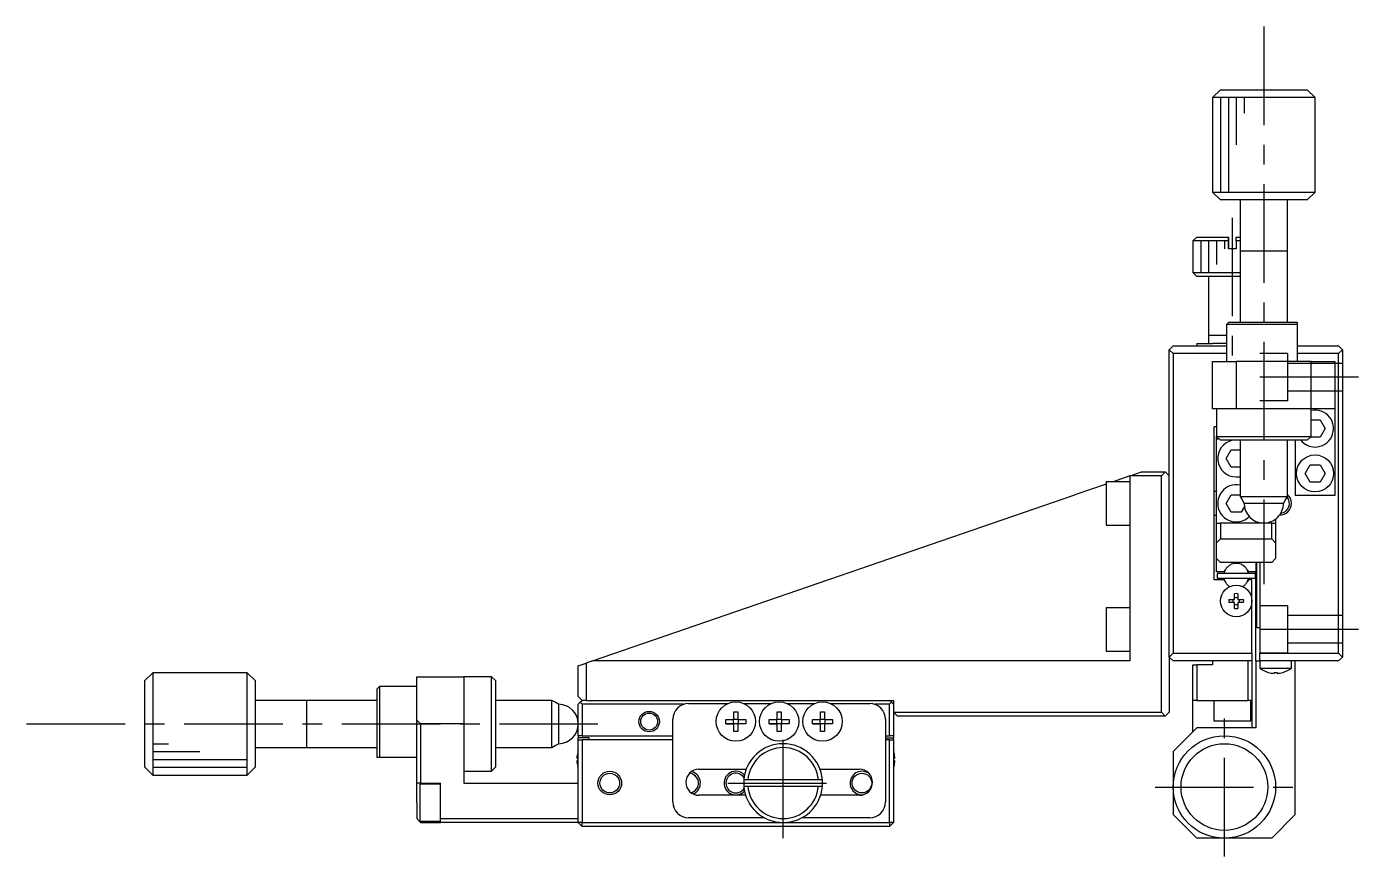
# Model space of a CAD drawing. Extents: x -225 to 351, y 75 to 576.
# Drawn here: x 58.4 to 227.4, y 288.3 to 393.6 of the extents above; entities that cross this region are included whole.
import ezdxf

# ---------------------------------------------------------------- set-up
doc = ezdxf.new("R2010")
doc.units = 0
doc.header["$LTSCALE"] = 10
doc.linetypes.add('CENTER', pattern=[2, 1.25, -0.25, 0.25, -0.25])
doc.linetypes.add('DASHED', pattern=[3.5, 2, -1.5])
doc.layers.get('0').update_dxf_attribs({"linetype": 'CONTINUOUS'})
doc.layers.add('CENTER', color=1, linetype='CENTER')

msp = doc.modelspace()

# ---------------------------------------------------------------- linework, layer by layer
at = {"color": 7, "linetype": 'CONTINUOUS'}
for p, q in [((209.911529, 385.631294), (208.911529, 384.631294)), ((209.911529, 385.631294), (220.911529, 385.631294)), ((221.911529, 384.631294), (220.911529, 385.631294)), ((221.911529, 384.631294), (208.911529, 384.631294)), ((208.911529, 384.631294), (208.911529, 372.631294)), ((221.911529, 372.631294), (221.911529, 384.631294)), ((208.911529, 372.631294), (215.470397, 372.631294)), ((208.911529, 372.631294), (209.911529, 371.631294)), ((215.470397, 372.631294), (221.911529, 372.631294)), ((220.911529, 371.631294), (221.911529, 372.631294)), ((215.46134, 371.631294), (209.911529, 371.631294)), ((212.411529, 371.631294), (212.411529, 365.131294)), ((220.911529, 371.631294), (215.46134, 371.631294)), ((218.411529, 365.131294), (218.411529, 371.631294)), ((206.911529, 366.931294), (206.411529, 366.431294)), ((206.911529, 366.931294), (210.911529, 366.931294)), ((210.911529, 366.931294), (210.911529, 366.431294)), ((210.911529, 366.431294), (210.911529, 366.931294)), ((211.911529, 366.431294), (211.911529, 366.931294)), ((211.911529, 366.931294), (212.411529, 366.931294)), ((210.911529, 366.431294), (206.411529, 366.431294)), ((206.411529, 366.431294), (206.411529, 362.431294)), ((210.911529, 366.431294), (210.911529, 365.431294)), ((210.911529, 365.431294), (210.911529, 366.431294)), ((211.911529, 365.431294), (210.911529, 365.431294)), ((212.411529, 366.431294), (211.911529, 366.431294)), ((211.911529, 366.431294), (211.911529, 365.431294)), ((212.411529, 365.136294), (212.411529, 365.131294)), ((212.411529, 365.131294), (212.411529, 365.126294)), ((212.411529, 365.131294), (212.411529, 356.131294)), ((218.411529, 365.131294), (218.411529, 365.136294)), ((218.411529, 365.126294), (218.411529, 365.131294)), ((218.411529, 356.131294), (218.411529, 365.131294)), ((206.411529, 362.431294), (211.411529, 362.431294)), ((206.411529, 362.431294), (206.911529, 361.931294)), ((211.411529, 361.931294), (206.911529, 361.931294)), ((208.411529, 361.931294), (208.411529, 354.431294)), ((211.411529, 362.431294), (212.411529, 362.431294)), ((212.411529, 361.931294), (211.411529, 361.931294)), ((210.961529, 356.131294), (210.661529, 355.831294)), ((219.661529, 355.831294), (210.661529, 355.831294)), ((210.661529, 355.831294), (210.661529, 351.131294)), ((210.961529, 356.131294), (219.661529, 356.131294)), ((219.661529, 356.131294), (219.661529, 355.831294)), ((219.661529, 355.831294), (219.661529, 351.131294)), ((206.911529, 353.431294), (206.911529, 353.131294)), ((206.911529, 353.431294), (208.911529, 353.431294)), ((210.661529, 354.431294), (208.411529, 354.431294)), ((210.661529, 354.431294), (208.411529, 354.431294)), ((208.411529, 354.431294), (208.411529, 353.431294)), ((210.661529, 353.431294), (208.911529, 353.431294)), ((203.411529, 352.631294), (203.911529, 353.131294)), ((203.411529, 313.631294), (203.411529, 352.631294)), ((203.911529, 352.131294), (203.411529, 352.631294)), ((203.911529, 353.131294), (210.661529, 353.131294)), ((203.911529, 352.131294), (203.911529, 314.131294)), ((210.661529, 352.131294), (203.911529, 352.131294)), ((219.661529, 353.131294), (224.911529, 353.131294)), ((224.911529, 352.131294), (219.661529, 352.131294)), ((224.911529, 353.131294), (225.411529, 352.631294)), ((225.411529, 352.631294), (224.911529, 352.131294)), ((224.911529, 314.131294), (224.911529, 352.131294)), ((225.411529, 352.631294), (225.411529, 313.631294)), ((208.911529, 345.131294), (208.911529, 351.131294)), ((208.911529, 351.131294), (211.911529, 351.131294)), ((211.911529, 351.131294), (211.911529, 345.131294)), ((221.411529, 351.131294), (211.911529, 351.131294)), ((221.411529, 345.131294), (221.411529, 351.131294)), ((221.411529, 351.131294), (224.411529, 351.131294)), ((224.411529, 351.131294), (224.411529, 345.131294)), ((211.911529, 345.131294), (208.911529, 345.131294)), ((209.411529, 345.131294), (209.411529, 341.631294)), ((221.411529, 345.131294), (211.911529, 345.131294)), ((224.411529, 345.131294), (221.411529, 345.131294)), ((221.411529, 341.631294), (221.411529, 345.131294)), ((224.411529, 345.131294), (224.411529, 334.131294)), ((221.411529, 343.731291), (222.546607, 343.731298)), ((222.546607, 343.731298), (223.1817, 342.631303)), ((209.411529, 342.831294), (209.111529, 342.831294)), ((209.111529, 323.431294), (209.111529, 342.831294)), ((209.411529, 341.131294), (209.411529, 341.631294)), ((209.411529, 341.631294), (221.411529, 341.631294)), ((209.411529, 341.631294), (209.911529, 341.131294)), ((209.661529, 341.381294), (209.411529, 341.131294)), ((220.911529, 341.131294), (221.411529, 341.631294)), ((222.546622, 341.531298), (221.311525, 341.53129)), ((223.1817, 342.631303), (222.546622, 341.531298)), ((209.411529, 330.631294), (209.411529, 341.131294)), ((220.911529, 341.131294), (209.911529, 341.131294)), ((210.641358, 338.831287), (211.276438, 339.931291)), ((211.276438, 339.931291), (212.411529, 339.931297)), ((212.411529, 341.131294), (212.411529, 333.997319)), ((218.411529, 333.997319), (218.411529, 341.131294)), ((219.411529, 341.131294), (219.411529, 334.131294)), ((211.27645, 337.731291), (210.641358, 338.831287)), ((220.641358, 336.931285), (221.276436, 338.03129)), ((221.276436, 338.03129), (222.546607, 338.031298)), ((222.546607, 338.031298), (223.1817, 336.931303)), ((198.411529, 336.614803), (196.281265, 335.881294)), ((198.459424, 336.631294), (198.411529, 336.614803)), ((198.411529, 336.614803), (198.411529, 313.131294)), ((198.459424, 336.631294), (199.911529, 337.131294)), ((202.411529, 336.631294), (198.459424, 336.631294)), ((199.911529, 337.131294), (202.911529, 337.131294)), ((202.911529, 337.131294), (202.411529, 336.631294)), ((202.411529, 306.631294), (202.411529, 336.631294)), ((203.411529, 336.631294), (202.911529, 337.131294)), ((212.411529, 337.731297), (211.27645, 337.731291)), ((221.276451, 335.83129), (220.641358, 336.931285)), ((223.1817, 336.931303), (222.546622, 335.831298)), ((195.411529, 335.58182), (191.411529, 334.204509)), ((195.411529, 335.881294), (195.411529, 333.131294)), ((198.411529, 335.881294), (195.411529, 335.881294)), ((209.411529, 334.631294), (209.111529, 334.631294)), ((222.546622, 335.831298), (221.276451, 335.83129)), ((130.210468, 313.131294), (191.411529, 334.204509)), ((195.411529, 333.131294), (195.411529, 330.381294)), ((210.641358, 333.131287), (211.276438, 334.231291)), ((211.27645, 332.031291), (210.641358, 333.131287)), ((211.276438, 334.231291), (212.411529, 334.231297)), ((212.411529, 333.997319), (215.438699, 333.997319)), ((212.411529, 333.997319), (212.66153, 333.564304)), ((212.66153, 333.564304), (212.911529, 333.131294)), ((215.43417, 333.131294), (212.911529, 333.131294)), ((217.911529, 333.131294), (215.43417, 333.131294)), ((215.438699, 333.997319), (218.411529, 333.997319)), ((217.911529, 333.131294), (218.161529, 333.564307)), ((218.161529, 333.564307), (218.411529, 333.997319)), ((224.411529, 334.131294), (219.411529, 334.131294)), ((209.111529, 331.631294), (209.411529, 331.631294)), ((212.54662, 332.031298), (211.27645, 332.031291)), ((212.94529, 332.721823), (212.54662, 332.031298)), ((195.411529, 330.381294), (198.411529, 330.381294)), ((209.411529, 328.131294), (209.411529, 330.631294)), ((209.411529, 330.631294), (209.911529, 330.631294)), ((209.911529, 330.631294), (209.911529, 328.631294)), ((216.411529, 330.631294), (209.911529, 330.631294)), ((216.411529, 328.631294), (216.411529, 330.631294)), ((216.411529, 330.631294), (216.911529, 330.631294)), ((216.911529, 331.131294), (216.911529, 330.631294)), ((216.911529, 330.631294), (216.911529, 328.131294)), ((209.911529, 328.631294), (209.411529, 328.131294)), ((209.411529, 326.131294), (209.411529, 328.131294)), ((209.911529, 328.631294), (216.411529, 328.631294)), ((216.911529, 328.131294), (216.411529, 328.631294)), ((216.911529, 328.131294), (216.911529, 326.131294)), ((209.411529, 324.431294), (209.411529, 326.131294)), ((209.411529, 326.131294), (209.911529, 325.631294)), ((216.411529, 325.631294), (209.911529, 325.631294)), ((210.367117, 324.431294), (210.536714, 324.725044)), ((213.286344, 324.725044), (213.455941, 324.431294)), ((213.336364, 324.631294), (213.340471, 324.631294)), ((214.411529, 325.631294), (214.411529, 324.431294)), ((214.511529, 317.331294), (214.511529, 325.631294)), ((214.911529, 325.631294), (214.911529, 314.131294)), ((216.411529, 325.631294), (216.911529, 326.131294)), ((210.367117, 323.431294), (209.111529, 323.431294)), ((210.367117, 324.431294), (209.411529, 324.431294)), ((209.511529, 324.231294), (209.511529, 323.631294)), ((214.311529, 324.231294), (209.511529, 324.231294)), ((209.511529, 323.631294), (214.311529, 323.631294)), ((210.536714, 323.137544), (210.367117, 323.431294)), ((213.455941, 323.431294), (213.286344, 323.137544)), ((214.411529, 324.431294), (213.455941, 324.431294)), ((213.911529, 323.431294), (213.455941, 323.431294)), ((213.911529, 320.731294), (213.911529, 323.431294)), ((214.311529, 324.231294), (214.311529, 323.631294)), ((214.411529, 313.131294), (214.411529, 324.431294)), ((211.711529, 320.931294), (211.711529, 321.660003)), ((212.111529, 321.660003), (212.111529, 320.931294)), ((195.411529, 319.881294), (195.411529, 317.131294)), ((198.411529, 319.881294), (195.411529, 319.881294)), ((210.98282, 320.931294), (211.711529, 320.931294)), ((211.711529, 320.531294), (210.98282, 320.531294)), ((211.711529, 319.802585), (211.711529, 320.531294)), ((212.111529, 320.931294), (212.840238, 320.931294)), ((212.111529, 320.531294), (212.111529, 319.802585)), ((212.840238, 320.531294), (212.111529, 320.531294)), ((213.911529, 314.131294), (213.911529, 320.731294)), ((195.411529, 317.131294), (195.411529, 314.381294)), ((214.911529, 317.331294), (214.511529, 317.331294)), ((195.411529, 314.381294), (198.411529, 314.381294)), ((128.411529, 312.51187), (129.411529, 312.856197)), ((130.210468, 313.131294), (129.411529, 312.856197)), ((129.411529, 312.856197), (129.411529, 308.131294)), ((130.911534, 313.131294), (130.210468, 313.131294)), ((131.161529, 313.131294), (130.911534, 313.131294)), ((133.661529, 313.131294), (131.161529, 313.131294)), ((133.911524, 313.131294), (133.661529, 313.131294)), ((162.911534, 313.131294), (133.911524, 313.131294)), ((163.161529, 313.131294), (162.911534, 313.131294)), ((165.661529, 313.131294), (163.161529, 313.131294)), ((165.911524, 313.131294), (165.661529, 313.131294)), ((198.411529, 313.131294), (165.911524, 313.131294)), ((203.411529, 313.631294), (203.911529, 314.131294)), ((203.411529, 313.631294), (203.411529, 306.631294)), ((203.911529, 313.131294), (203.411529, 313.631294)), ((203.911529, 314.131294), (213.911529, 314.131294)), ((213.911529, 313.131294), (203.911529, 313.131294)), ((208.911529, 313.131294), (208.911529, 312.631294)), ((213.411529, 308.131294), (213.411529, 313.131294)), ((213.911529, 314.131294), (213.911529, 313.131294)), ((213.911529, 313.131294), (213.911529, 308.131294)), ((214.411529, 313.131294), (214.911529, 313.131294)), ((214.411529, 313.131294), (214.411529, 304.631294)), ((214.911529, 314.131294), (224.911529, 314.131294)), ((214.911529, 313.131294), (214.911529, 314.131294)), ((224.911529, 313.131294), (214.911529, 313.131294)), ((214.911529, 313.131294), (214.911529, 312.233295)), ((218.911529, 312.233295), (218.911529, 313.131294)), ((219.411529, 293.631294), (219.411529, 313.131294)), ((224.911529, 314.131294), (225.411529, 313.631294)), ((225.411529, 313.631294), (224.911529, 313.131294)), ((74.411529, 311.631294), (73.411529, 310.631294)), ((74.411529, 311.631294), (74.411529, 305.190162)), ((86.411529, 311.631294), (74.411529, 311.631294)), ((86.411529, 298.631294), (86.411529, 311.631294)), ((87.411529, 310.631294), (86.411529, 311.631294)), ((107.911529, 311.131294), (113.911529, 311.131294)), ((107.911529, 305.631294), (107.911529, 311.131294)), ((113.911529, 311.131294), (113.911529, 305.131292)), ((117.411529, 311.131294), (113.911529, 311.131294)), ((117.411529, 305.131294), (117.411529, 311.131294)), ((117.911529, 310.631294), (117.411529, 311.131294)), ((128.411529, 308.631294), (128.411529, 312.51187)), ((206.411529, 308.131294), (206.411529, 312.631294)), ((206.411529, 312.631294), (206.911529, 312.631294)), ((206.911529, 312.631294), (206.911529, 308.131294)), ((208.911529, 312.631294), (206.911529, 312.631294)), ((214.911529, 312.233295), (218.911529, 312.233295)), ((215.961529, 311.675562), (215.98282, 311.675562)), ((216.711529, 311.675562), (217.111529, 311.675562)), ((216.711529, 311.543819), (216.711529, 311.675562)), ((217.111529, 311.675562), (217.111529, 311.543819)), ((217.840238, 311.675562), (217.861529, 311.675562)), ((73.411529, 305.181105), (73.411529, 310.631294)), ((87.411529, 310.631294), (87.411529, 299.631294)), ((103.211529, 309.881294), (102.911529, 309.581294)), ((102.911529, 300.881294), (102.911529, 309.581294)), ((103.211529, 309.881294), (103.211529, 300.881294)), ((107.911529, 309.881294), (103.211529, 309.881294)), ((117.911529, 310.631294), (117.911529, 305.131294)), ((93.911529, 308.131294), (87.411529, 308.131294)), ((93.911529, 308.131294), (93.906529, 308.131294)), ((102.911529, 308.131294), (93.911529, 308.131294)), ((93.916529, 308.131294), (93.911529, 308.131294)), ((125.045504, 308.131294), (117.911529, 308.131294)), ((125.045504, 302.131294), (125.045504, 308.131294)), ((125.478516, 307.881294), (125.045504, 308.131294)), ((125.911529, 307.631294), (125.478516, 307.881294)), ((125.911529, 307.631294), (125.911529, 302.631294)), ((128.411529, 308.631294), (128.911529, 308.131294)), ((128.411529, 307.631294), (128.661529, 307.881294)), ((128.411529, 303.631294), (128.411529, 307.631294)), ((128.661529, 307.881294), (128.911529, 308.131294)), ((128.661529, 307.881294), (128.911529, 307.631294)), ((129.411529, 308.131294), (128.911529, 308.131294)), ((141.787029, 307.631294), (128.911529, 307.631294)), ((128.911529, 307.631294), (128.911529, 303.631294)), ((129.411529, 308.131294), (131.161529, 308.131294)), ((131.161529, 308.131294), (133.661529, 308.131294)), ((133.661529, 308.131294), (163.161529, 308.131294)), ((142.411529, 307.731294), (147.431733, 307.731294)), ((149.391325, 307.731294), (152.931733, 307.731294)), ((154.891325, 307.731294), (158.431733, 307.731294)), ((160.391325, 307.731294), (165.411529, 307.731294)), ((163.161529, 308.131294), (165.661529, 308.131294)), ((165.661529, 308.131294), (168.411529, 308.131294)), ((167.911529, 307.631294), (166.036029, 307.631294)), ((168.161529, 307.881294), (167.911529, 308.131294)), ((167.911529, 307.631294), (168.161529, 307.881294)), ((167.911529, 303.631294), (167.911529, 307.631294)), ((168.161529, 307.881294), (168.411529, 307.631294)), ((168.411529, 308.131294), (168.411529, 306.631294)), ((206.911529, 308.131294), (206.411529, 308.131294)), ((206.411529, 304.131294), (206.411529, 308.131294)), ((206.911529, 308.131294), (213.411529, 308.131294)), ((209.061529, 308.131294), (209.061529, 305.531294)), ((213.911529, 308.131294), (213.411529, 308.131294)), ((213.761529, 305.531294), (213.761529, 308.131294)), ((213.911529, 308.131294), (213.911529, 304.631294)), ((148.151529, 306.689884), (148.671529, 306.689884)), ((148.151529, 305.691294), (148.151529, 306.689884)), ((148.671529, 306.689884), (148.671529, 305.691294)), ((153.651529, 306.689884), (154.171529, 306.689884)), ((153.651529, 305.691294), (153.651529, 306.689884)), ((154.171529, 306.689884), (154.171529, 305.691294)), ((159.151529, 306.689884), (159.671529, 306.689884)), ((159.151529, 305.691294), (159.151529, 306.689884)), ((159.671529, 306.689884), (159.671529, 305.691294)), ((168.411529, 306.631294), (168.411529, 303.631294)), ((168.411529, 306.631294), (202.411529, 306.631294)), ((168.911529, 306.131294), (168.411529, 306.631294)), ((202.911529, 306.131294), (168.911529, 306.131294)), ((202.411529, 306.631294), (202.911529, 306.131294)), ((202.911529, 306.131294), (203.411529, 306.631294)), ((73.411529, 299.631294), (73.411529, 305.181105)), ((74.411529, 305.190162), (74.411529, 298.631294)), ((107.911529, 305.631294), (108.411529, 305.131294)), ((107.911529, 297.631294), (107.911529, 305.631294)), ((108.411529, 305.131294), (108.411529, 297.631294)), ((113.911529, 305.131292), (108.411529, 305.131294)), ((113.911529, 305.131292), (113.911529, 297.631294)), ((117.411529, 299.131294), (117.411529, 305.131294)), ((117.911529, 305.131294), (117.911529, 299.631294)), ((140.411529, 295.231294), (140.411529, 305.731294)), ((147.152939, 305.171294), (147.152939, 305.691294)), ((147.152939, 305.691294), (148.151529, 305.691294)), ((148.151529, 305.171294), (147.152939, 305.171294)), ((147.152939, 305.171294), (148.110154, 305.171294)), ((148.110154, 305.171294), (148.110154, 305.691294)), ((148.151529, 305.171294), (148.110154, 305.171294)), ((148.151529, 305.732669), (148.671529, 305.732669)), ((148.151529, 304.172705), (148.151529, 305.171294)), ((148.671529, 305.129919), (148.151529, 305.129919)), ((148.671529, 305.691294), (149.670118, 305.691294)), ((148.671529, 305.171294), (148.671529, 304.172705)), ((149.670118, 305.171294), (148.671529, 305.171294)), ((148.712904, 305.171294), (148.671529, 305.171294)), ((148.712904, 305.691294), (148.712904, 305.171294)), ((149.670118, 305.171294), (148.712904, 305.171294)), ((149.670118, 305.691294), (149.670118, 305.171294)), ((152.652939, 305.171294), (152.652939, 305.691294)), ((152.652939, 305.691294), (153.651529, 305.691294)), ((153.651529, 305.171294), (152.652939, 305.171294)), ((152.652939, 305.171294), (153.610154, 305.171294)), ((153.610154, 305.171294), (153.610154, 305.691294)), ((153.651529, 305.171294), (153.610154, 305.171294)), ((153.651529, 305.732669), (154.171529, 305.732669)), ((153.651529, 304.172705), (153.651529, 305.171294)), ((154.171529, 305.129919), (153.651529, 305.129919)), ((154.171529, 305.691294), (155.170118, 305.691294)), ((154.171529, 305.171294), (154.171529, 304.172705)), ((155.170118, 305.171294), (154.171529, 305.171294)), ((154.212904, 305.171294), (154.171529, 305.171294)), ((154.212904, 305.691294), (154.212904, 305.171294)), ((155.170118, 305.171294), (154.212904, 305.171294)), ((155.170118, 305.691294), (155.170118, 305.171294)), ((158.152939, 305.171294), (158.152939, 305.691294)), ((158.152939, 305.691294), (159.151529, 305.691294)), ((159.151529, 305.171294), (158.152939, 305.171294)), ((158.152939, 305.171294), (159.110154, 305.171294)), ((159.110154, 305.171294), (159.110154, 305.691294)), ((159.151529, 305.171294), (159.110154, 305.171294)), ((159.151529, 305.732669), (159.671529, 305.732669)), ((159.151529, 304.172705), (159.151529, 305.171294)), ((159.671529, 305.129919), (159.151529, 305.129919)), ((159.671529, 305.691294), (160.670118, 305.691294)), ((159.671529, 305.171294), (159.671529, 304.172705)), ((160.670118, 305.171294), (159.671529, 305.171294)), ((159.712904, 305.171294), (159.671529, 305.171294)), ((159.712904, 305.691294), (159.712904, 305.171294)), ((160.670118, 305.171294), (159.712904, 305.171294)), ((160.670118, 305.691294), (160.670118, 305.171294)), ((167.411529, 305.731294), (167.411529, 295.231294)), ((206.911529, 304.631294), (203.911529, 301.631294)), ((214.411529, 304.631294), (206.911529, 304.631294)), ((209.061529, 305.531294), (213.761529, 305.531294)), ((125.478516, 302.381294), (125.911529, 302.631294)), ((128.911529, 303.631294), (128.411529, 303.631294)), ((128.411529, 303.631294), (128.411529, 303.381294)), ((129.811529, 303.381294), (128.411529, 303.381294)), ((128.411529, 303.131294), (128.411529, 303.381294)), ((128.411529, 292.631294), (128.411529, 303.131294)), ((128.411529, 303.131294), (128.911529, 303.131294)), ((128.911529, 303.631294), (140.411529, 303.631294)), ((128.911529, 303.131294), (128.911529, 292.631294)), ((140.411529, 303.131294), (128.911529, 303.131294)), ((129.811529, 303.131294), (129.811529, 303.381294)), ((148.671529, 304.172705), (148.151529, 304.172705)), ((154.171529, 304.172705), (153.651529, 304.172705)), ((159.671529, 304.172705), (159.151529, 304.172705)), ((167.411529, 303.631294), (167.911529, 303.631294)), ((167.411529, 303.381294), (168.411529, 303.381294)), ((167.911529, 303.131294), (167.411529, 303.131294)), ((168.411529, 303.631294), (167.911529, 303.631294)), ((167.911529, 292.631294), (167.911529, 303.131294)), ((167.911529, 303.131294), (168.411529, 303.131294)), ((168.411529, 303.631294), (168.411529, 303.381294)), ((168.411529, 303.131294), (168.411529, 303.381294)), ((168.411529, 303.131294), (168.411529, 292.631294)), ((87.411529, 302.131294), (93.911529, 302.131294)), ((93.906529, 302.131294), (93.911529, 302.131294)), ((93.911529, 302.131294), (102.911529, 302.131294)), ((93.911529, 302.131294), (93.916529, 302.131294)), ((103.211529, 300.881294), (102.911529, 300.881294)), ((107.911529, 300.881294), (103.211529, 300.881294)), ((117.911529, 302.131294), (125.045504, 302.131294)), ((125.045504, 302.131294), (125.478516, 302.381294)), ((128.337385, 301.51991), (128.342007, 301.517656)), ((168.481051, 301.517656), (168.485673, 301.51991)), ((203.911529, 301.631294), (203.911529, 297.131294)), ((73.411529, 299.631294), (74.411529, 298.631294)), ((86.411529, 298.631294), (87.411529, 299.631294)), ((113.911529, 299.131294), (117.411529, 299.131294)), ((117.411529, 299.131294), (117.911529, 299.631294)), ((128.22167, 300.811294), (128.342007, 300.811294)), ((128.342007, 300.451294), (128.22167, 300.451294)), ((128.342007, 299.744933), (128.337385, 299.742678)), ((128.342007, 300.811294), (128.342007, 300.451294)), ((143.711529, 299.381294), (149.72778, 299.381294)), ((159.095277, 299.381294), (164.111529, 299.381294)), ((168.481051, 300.811294), (168.601388, 300.811294)), ((168.481051, 300.451294), (168.481051, 300.811294)), ((168.601388, 300.451294), (168.481051, 300.451294)), ((168.485673, 299.742678), (168.481051, 299.744933)), ((74.411529, 298.631294), (86.411529, 298.631294)), ((108.411529, 297.631294), (107.911529, 297.631294)), ((107.911529, 295.131294), (107.911529, 297.631294)), ((108.311529, 297.481294), (108.311529, 295.131294)), ((110.911529, 297.481294), (108.311529, 297.481294)), ((108.411529, 297.631294), (110.911529, 297.631294)), ((110.911529, 293.131294), (110.911529, 297.631294)), ((113.911529, 297.631294), (128.411529, 297.631294)), ((149.929342, 298.031294), (149.427555, 298.031294)), ((158.893716, 298.031294), (149.929342, 298.031294)), ((159.395503, 298.031294), (158.893716, 298.031294)), ((149.657846, 296.081294), (143.711529, 296.081294)), ((149.427555, 297.231294), (149.929342, 297.231294)), ((149.929342, 297.231294), (158.893716, 297.231294)), ((158.893716, 297.231294), (159.395503, 297.231294)), ((164.111529, 296.081294), (159.165212, 296.081294)), ((203.911529, 297.131294), (203.911529, 293.631294)), ((107.911529, 295.131294), (107.911529, 293.131294)), ((108.311529, 295.131294), (108.311529, 292.781294)), ((107.911529, 293.131294), (108.411529, 292.631294)), ((108.311529, 292.781294), (110.911529, 292.781294)), ((108.411529, 292.631294), (110.911529, 292.631294)), ((110.911529, 293.131294), (128.411529, 293.131294)), ((110.911529, 292.631294), (110.911529, 293.131294)), ((128.411529, 292.631294), (110.911529, 292.631294)), ((128.911529, 292.631294), (128.411529, 292.631294)), ((128.911529, 292.131294), (128.411529, 292.631294)), ((128.911529, 292.131294), (128.911529, 292.631294)), ((128.911529, 292.631294), (154.411529, 292.631294)), ((152.036661, 293.231294), (142.411529, 293.231294)), ((154.411529, 292.631294), (167.911529, 292.631294)), ((165.411529, 293.231294), (156.786397, 293.231294)), ((167.911529, 292.631294), (167.911529, 292.131294)), ((168.411529, 292.631294), (167.911529, 292.631294)), ((168.411529, 292.631294), (167.911529, 292.131294)), ((203.911529, 293.631294), (206.911529, 290.631294)), ((216.411529, 290.631294), (219.411529, 293.631294)), ((167.911529, 292.131294), (128.911529, 292.131294)), ((210.411529, 290.631294), (206.911529, 290.631294)), ((216.411529, 290.631294), (210.411529, 290.631294))]:
    msp.add_line(p, q, dxfattribs=at)
at = {"color": 3, "linetype": 'CONTINUOUS'}
for p, q in [((209.911529, 384.631294), (209.911529, 372.631294)), ((210.911529, 384.631294), (210.911529, 372.631294)), ((211.911529, 384.631294), (211.911529, 378.631294)), ((212.911529, 384.631294), (212.911529, 382.631294)), ((207.411529, 366.431294), (207.411529, 362.431294)), ((208.411529, 366.431294), (208.411529, 362.431294)), ((209.411529, 366.431294), (209.411529, 363.431294)), ((210.411529, 366.431294), (210.411529, 365.431294)), ((215.411529, 365.131294), (212.411524, 365.131294)), ((218.411534, 365.131294), (215.411529, 365.131294)), ((93.911529, 308.131299), (93.911529, 305.131294)), ((93.911529, 305.131294), (93.911529, 302.131289)), ((74.411529, 302.631294), (76.411529, 302.631294)), ((74.411529, 301.631294), (80.411529, 301.631294)), ((74.411529, 300.631294), (86.411529, 300.631294)), ((74.411529, 299.631294), (86.411529, 299.631294))]:
    msp.add_line(p, q, dxfattribs=at)
at = {"color": 3, "linetype": 'DASHED'}
for p, q in [((218.411529, 352.131294), (214.911529, 352.131294)), ((218.411529, 352.131294), (218.411529, 346.131294)), ((225.411529, 350.881294), (218.411529, 350.881294)), ((225.411529, 347.381294), (218.411529, 347.381294)), ((218.411529, 346.131294), (214.911529, 346.131294)), ((218.411529, 320.131294), (214.911529, 320.131294)), ((218.411529, 320.131294), (218.411529, 314.131294)), ((225.411529, 318.881294), (218.411529, 318.881294)), ((225.411529, 315.381294), (218.411529, 315.381294)), ((218.411529, 314.131294), (214.911529, 314.131294))]:
    msp.add_line(p, q, dxfattribs=at)
at = {"color": 7, "linetype": 'CONTINUOUS'}
for centre, radius in [((221.911529, 336.931294), 2.35), ((211.911529, 320.731294), 2), ((148.411529, 305.431294), 2.5), ((153.911529, 305.431294), 2.5), ((159.411529, 305.431294), 2.5), ((137.411529, 305.431294), 1.075), ((210.411529, 297.131294), 6.5), ((210.411529, 297.131294), 5.5), ((132.411529, 297.631294), 1.25), ((164.411529, 297.631294), 1.25)]:
    msp.add_circle(centre, radius, dxfattribs=at)
at = {"color": 3, "linetype": 'CONTINUOUS'}
for centre, radius in [((137.411529, 305.431294), 1.3), ((132.411529, 297.631294), 1.5)]:
    msp.add_circle(centre, radius, dxfattribs=at)
at = {"color": 7, "linetype": 'CONTINUOUS'}
for centre, radius, start, end in [((221.911529, 342.631294), 2.35, 270.000394, 102.284494), ((211.911529, 338.831294), 2.35, 101.840273, 270.000317), ((221.911529, 342.631294), 2.35, 219.665013, 270.000394), ((211.911529, 338.831294), 2.35, 270.000317, 282.284494), ((211.911529, 333.131294), 2.35, 77.715506, 270.000317), ((215.411529, 333.131294), 2.5, 180, 269.148545), ((215.411529, 333.131294), 2.5, 269.148545, 0), ((217.411529, 333.131294), 1.25, 277.903208, 39.732099), ((211.911529, 333.131294), 2.35, 270.000317, 314.463595), ((211.911529, 323.931293), 1.5875, 149.999969, 169.10691), ((211.911529, 323.931294), 1.5875, 135, 150), ((212.026434, 323.816389), 1.75, 93.764744, 135), ((211.911529, 323.931293), 1.5875, 90, 134.999974), ((211.796624, 323.816389), 1.75, 45, 86.235256), ((211.911529, 323.931293), 1.5875, 44.999751, 90), ((211.911529, 323.931294), 1.5875, 30, 45), ((211.911529, 323.931293), 1.5875, 10.89309, 30.000031), ((211.911529, 323.931293), 1.5875, 190.893016, 210), ((211.911529, 323.931294), 1.5875, 210, 225), ((212.026434, 324.046199), 1.75, 225, 238.118467), ((211.911529, 323.931293), 1.5875, 225.000249, 239.566737), ((211.911529, 323.931293), 1.5875, 300.433263, 314.999751), ((211.796624, 324.046199), 1.75, 301.881533, 315), ((211.911529, 323.931294), 1.5875, 315, 330), ((211.911529, 323.931293), 1.5875, 330, 349.106984), ((211.911529, 320.731294), 0.95, 77.846803, 102.153197), ((211.911529, 320.731294), 0.435085, 62.633517, 117.366483), ((211.911529, 320.731294), 0.95, 167.846803, 192.153197), ((211.911529, 320.731294), 0.435085, 152.633517, 207.366483), ((211.911529, 320.731294), 0.435085, 242.633517, 297.366483), ((211.911529, 320.731294), 0.95, 257.846803, 282.153197), ((211.911529, 320.731294), 0.435085, 332.633517, 27.366483), ((211.911529, 320.731294), 0.95, 347.846803, 12.153197), ((216.911529, 314.731294), 3.2, 231.317813, 252.729995), ((216.911529, 314.731294), 3.193744, 253.094742, 266.40965), ((216.911529, 314.731294), 3.193744, 273.59035, 286.905258), ((216.911529, 314.731294), 3.2, 287.270005, 308.682187), ((125.911529, 305.131294), 2.5, 0, 90), ((142.411529, 305.731294), 2, 90, 180), ((165.411529, 305.731294), 2, 0, 90), ((125.911529, 305.131294), 2.5, 270, 0), ((154.411529, 297.631294), 5, 4.588566, 175.411434), ((131.411529, 300.631294), 3.194933, 163.893288, 176.770291), ((131.411529, 300.631294), 3.2, 159.635865, 163.877467), ((154.411529, 297.631294), 4.5, 5.099689, 174.900311), ((165.411529, 300.631294), 3.2, 16.122533, 20.364135), ((165.411529, 300.631294), 3.194933, 3.229709, 16.106712), ((131.411529, 300.631294), 3.194933, 183.229709, 196.106712), ((131.411529, 300.631294), 3.2, 196.122533, 200.364135), ((143.711529, 297.731294), 1.65, 90, 270), ((164.111529, 297.731294), 1.65, 270, 90), ((165.411529, 300.631294), 3.2, 339.635865, 343.877467), ((165.411529, 300.631294), 3.194933, 343.893288, 356.770291), ((142.411529, 297.631294), 1.25, 283.934541, 84.86287), ((148.411529, 297.631294), 1.25, 33.12294, 180), ((148.411529, 297.631294), 1.25, 180, 326.87706), ((154.411529, 297.631294), 5, 175.411434, 184.588566), ((154.411529, 297.631294), 5, 355.411434, 4.588566), ((154.411529, 297.631294), 5, 184.588566, 355.411434), ((154.411529, 297.631294), 4.5, 185.099689, 354.900311), ((142.411529, 295.231294), 2, 180, 270), ((165.411529, 295.231294), 2, 270, 0)]:
    msp.add_arc(centre, radius, start, end, dxfattribs=at)
at = {"color": 3, "linetype": 'CONTINUOUS'}
for centre, start, end in [((217.411529, 333.131294), 270, 0), ((217.411529, 333.131294), 0, 48.189685), ((148.411529, 297.631294), 90, 317.401187), ((148.411529, 297.631294), 41.810315, 90), ((164.411529, 297.631294), 90, 274.684509), ((164.411529, 297.631294), 48.445593, 90), ((142.411529, 297.631294), 292.688088, 75.045175)]:
    msp.add_arc(centre, 1.5, start, end, dxfattribs=at)
at = {"layer": 'CENTER', "color": 1, "linetype": 'CENTER'}
for p, q in [((215.411529, 393.631294), (215.411529, 322.881294)), ((211.411529, 369.381294), (211.411529, 351.631294)), ((227.411529, 349.131294), (212.911529, 349.131294)), ((227.411529, 317.131294), (212.911529, 317.131294)), ((210.411529, 288.331294), (210.411529, 305.931294)), ((58.411529, 305.131294), (132.411529, 305.131294)), ((154.411529, 290.631294), (154.411529, 304.631294)), ((147.411529, 297.631294), (161.411529, 297.631294)), ((201.611529, 297.131294), (219.211529, 297.131294))]:
    msp.add_line(p, q, dxfattribs=at)

doc.saveas('drawing.dxf')
